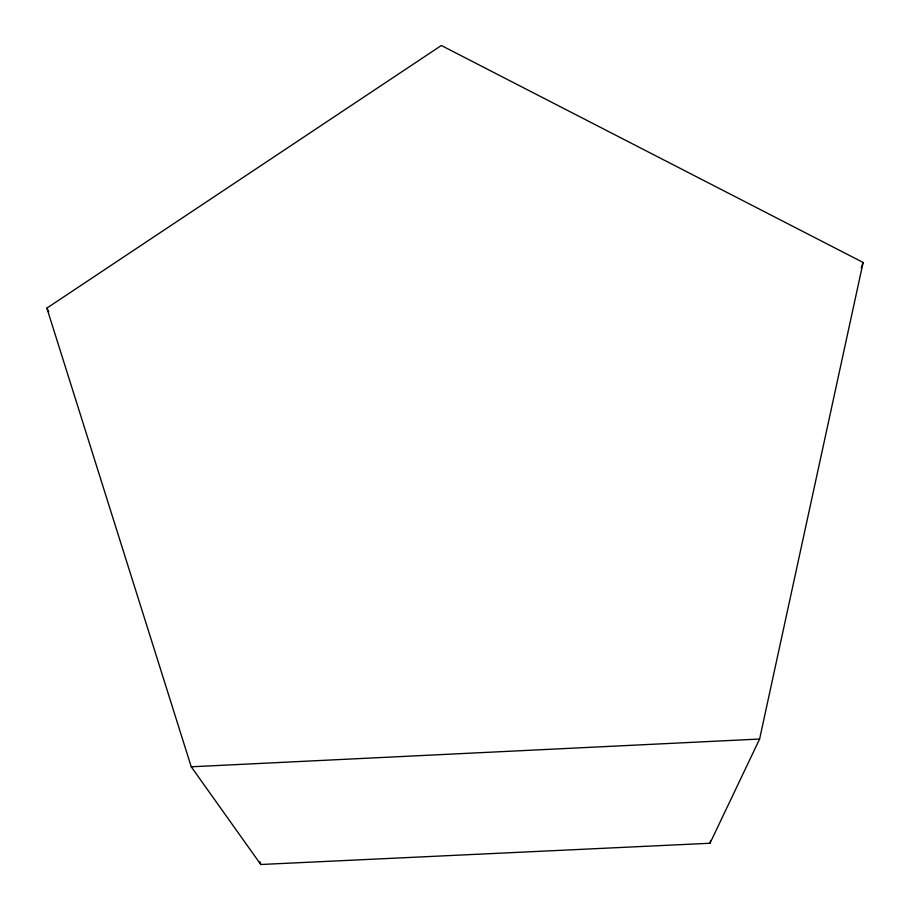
<?xml version="1.0" encoding="UTF-8"?>
<svg xmlns="http://www.w3.org/2000/svg" width="910" height="910" viewBox="0 0 910 910"><rect width="100%" height="100%" fill="white"/><g stroke="black" fill="none" stroke-linecap="round" stroke-linejoin="round"><path stroke-width="1.36" d="M759.6 739.034L863.124 262.467L441.339 45.5L46.876 308.115L191.248 766.8L260.783 864.5L710.005 843.252L759.6 739.034L191.248 766.8M710.005 843.252L710.619 840.476M861.258 267.824L863.124 262.467M46.876 308.115L48.81 311.88M259.907 861.804L260.783 864.5"/></g></svg>
